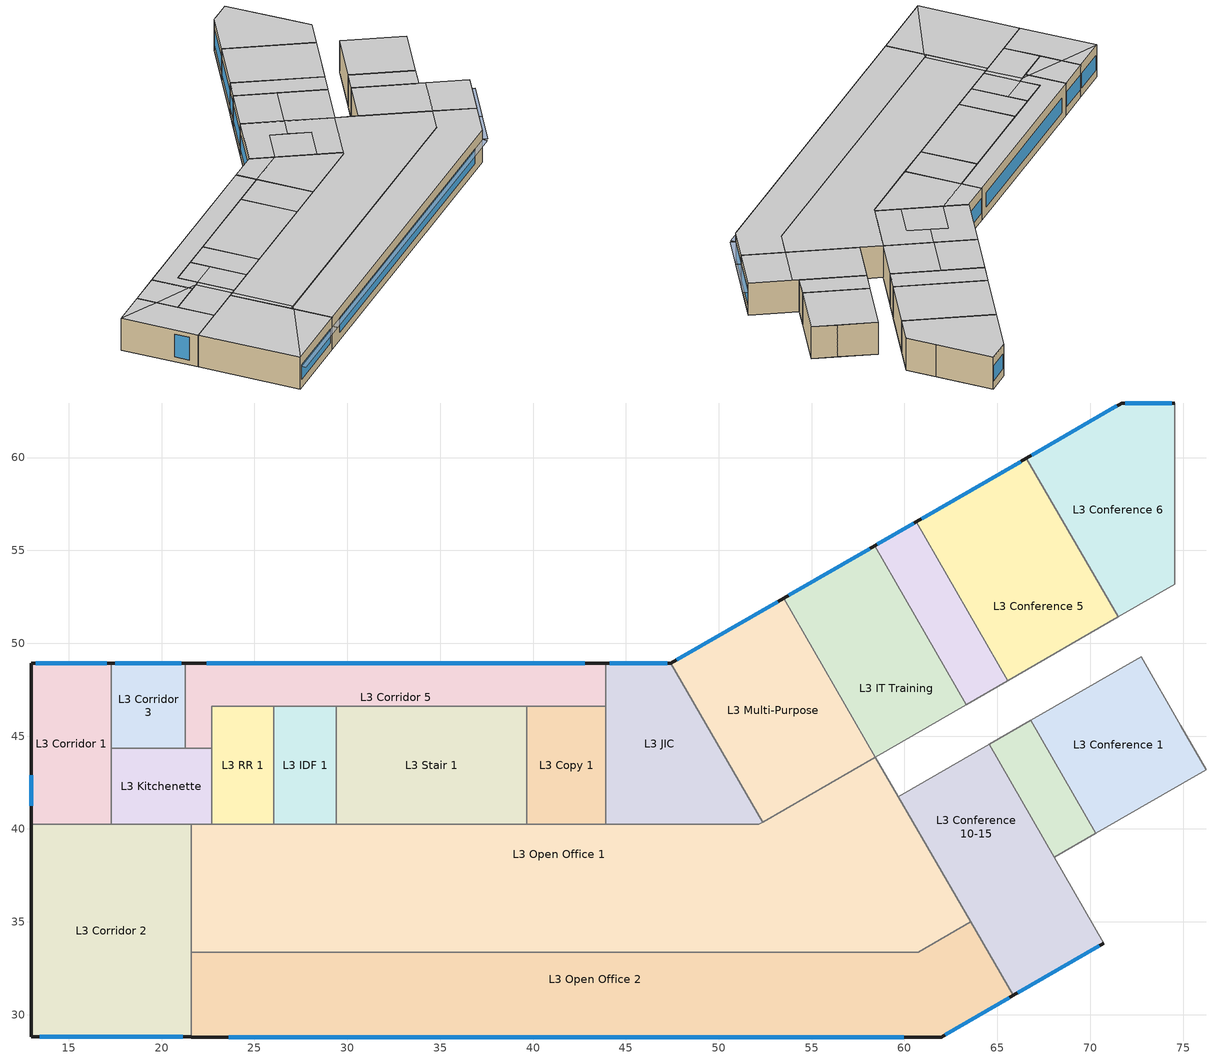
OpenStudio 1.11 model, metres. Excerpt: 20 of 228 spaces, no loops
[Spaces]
L3 Corridor 2
 floor outside (Construction Internal Source 124): 21.6,40.26 21.6,28.8 12.99,28.8 12.99,40.26 z8.33
 wall outside (Typical Insulated Steel Framed Exterior Wall R-18.18): 12.99,40.26 12.99,28.8 21.6,28.8 z8.33:12.19
 wall to L3 Kitchenette: 21.6,40.26 17.29,40.26 z8.33:12.19
 wall to L3 Open Office 1: 21.6,33.37 21.6,40.26 z8.33:12.19
 wall to L3 Open Office 2: 21.6,28.8 21.6,33.37 z8.33:12.19
 wall to L3 Corridor 1: 17.29,40.26 12.99,40.26 z8.33:12.19
 window (U 0.42 SHGC 0.40 Dbl LoE (e2-.1) Tint 6mm/6mm Air): 13.44,28.8 21.15,28.8 z9.27:11.02
 ceiling to L4 Open Office 1: 12.99,28.8 21.6,33.11 21.6,40.26 12.99,40.26 z12.19
 ceiling to L4 Open Office 2: 21.6,28.8 21.6,33.11 12.99,28.8 z12.19
L3 Open Office 2
 floor outside (Construction Internal Source 28): 63.56,34.99 65.85,31.04 61.98,28.8 21.6,28.8 21.6,33.37 60.75,33.37 z8.33
 wall outside (Typical Insulated Steel Framed Exterior Wall R-18.18): 21.6,28.8 61.98,28.8 65.85,31.04 z8.33:12.19
 wall to L3 Open Office 1: 63.56,34.99 60.75,33.37 21.6,33.37 z8.33:12.19
 wall to L3 Conference 10-15: 65.85,31.04 63.56,34.99 z8.33:12.19
 window (U 0.42 SHGC 0.40 Dbl LoE (e2-.1) Tint 6mm/6mm Air): 62.19,28.92 65.64,30.91 z9.27:11.03; 23.62,28.8 59.95,28.8 z9.27:11.01
 ceiling to L4 Open Office 2: 61.98,28.8 65.85,31.04 63.56,34.99 60.75,33.37 22.13,33.37 21.6,33.11 21.6,28.8 z12.19
 ceiling to L4 Open Office 1: 21.6,33.11 22.13,33.37 21.6,33.37 z12.19
L3 Conference 10-15
 floor to L1 Lobby 3 (Construction Internal Source 6): 64.57,44.55 68.07,38.48 63.18,35.65 59.67,41.73 z8.33
 floor to L1 Lobby 7 (Construction Internal Source 6): 68.07,38.48 70.74,33.86 65.85,31.04 63.18,35.65 z8.33
 wall outside (Typical Insulated Steel Framed Exterior Wall R-18.18): 65.85,31.04 70.74,33.86 z8.33:12.19
 wall to L3 Conference 3: 68.07,38.48 64.57,44.55 z8.33:12.19
 wall to L3 Stair 2: 70.74,33.86 68.07,38.48 z8.33:12.19
 wall to L3 Open Office 1: 59.67,41.73 63.56,34.99 z8.33:12.19
 wall to L3 Corridor 4: 64.57,44.55 59.67,41.73 z8.33:12.19
 window (U 0.42 SHGC 0.40 Dbl LoE (e2-.1) Tint 6mm/6mm Air): 66.11,31.19 70.48,33.71 z9.27:11.02
 ceiling to L4 Open Office 2: 65.85,31.04 70.74,33.86 68.45,37.82 63.56,34.99 z12.19
 ceiling to L4 Open Office 3: 63.56,34.99 68.45,37.82 64.57,44.55 59.67,41.73 z12.19
L3 Open Office 1
 floor outside (Construction Internal Source 61): 58.43,43.87 63.56,34.99 60.75,33.37 21.6,33.37 21.6,40.26 52.17,40.26 z8.33
 wall to L3 Kitchenette: 22.69,40.26 21.6,40.26 z8.33:12.19
 wall to L3 RR 1: 26.05,40.26 22.69,40.26 z8.33:12.19
 wall to L3 IDF 1: 29.4,40.26 26.05,40.26 z8.33:12.19
 wall to L3 Stair 1: 39.66,40.26 29.4,40.26 z8.33:12.19
 wall to L3 Copy 1: 43.93,40.26 39.66,40.26 z8.33:12.19
 wall to L3 JIC: 52.36,40.37 52.17,40.26 43.93,40.26 z8.33:12.19
 wall to L3 Multi-Purpose: 58.43,43.87 52.36,40.37 z8.33:12.19
 wall to L3 Corridor 4: 59.67,41.73 58.43,43.87 z8.33:12.19
 ceiling to L4 Open Office 1: 22.13,33.37 22.13,40.26 21.6,40.26 21.6,33.37 z12.19
 ceiling to L4 Open Office 3: 60.75,33.37 63.56,34.99 58.43,43.87 52.17,40.26 22.13,40.26 22.13,33.37 z12.19
L3 Conference 3
 floor to L1 Lobby 3 (Construction Internal Source 8): 66.8,45.84 70.31,39.77 68.07,38.48 64.57,44.55 z8.33
 wall to L3 Corridor 4: 66.8,45.84 64.57,44.55 z8.33:12.19
 wall to L3 Conference 1: 70.31,39.77 66.8,45.84 z8.33:12.19
 wall to L3 Stair 2: 68.07,38.48 70.31,39.77 z8.33:12.19
 ceiling to L4 Conference 2: 68.07,38.48 70.31,39.77 66.8,45.84 64.57,44.55 z12.19
L3 Conference 1
 floor to L1 Lobby 3 (Construction Internal Source 172): 72.74,49.27 76.25,43.2 70.31,39.77 66.8,45.84 z8.33
 wall to L3 Break Room Coffee: 74.88,45.56 72.74,49.27 z8.33:12.19
 wall to L3 Conference 2: 76.25,43.2 74.88,45.56 z8.33:12.19
 wall to L3 Stair 2: 70.31,39.77 76.25,43.2 z8.33:12.19
 wall to L3 Corridor 4: 72.74,49.27 66.8,45.84 z8.33:12.19
 ceiling to L4 Lobby 2: 70.31,39.77 76.25,43.2 72.74,49.27 66.8,45.84 z12.19
L3 Corridor 1
 floor outside (Construction Internal Source 156): 17.29,48.92 17.29,40.26 12.99,40.26 12.99,48.92 z8.33
 wall outside (Typical Insulated Steel Framed Exterior Wall R-18.18): 17.29,48.92 12.99,48.92 12.99,40.26 z8.33:12.19
 wall to L3 Corridor 3: 17.29,44.34 17.29,48.92 z8.33:12.19
 wall to L3 Kitchenette: 17.29,40.26 17.29,44.34 z8.33:12.19
 window (U 0.42 SHGC 0.40 Dbl LoE (e2-.1) Tint 6mm/6mm Air): 17.05,48.92 13.22,48.92 z9.27:11.03; 12.99,42.89 12.99,41.25 z8.92:11.67
 ceiling to L4 Open Office 1: 17.29,40.26 17.29,46.76 12.99,48.92 12.99,40.26 z12.19
 ceiling to L4 Corridor 1: 17.29,46.76 17.29,48.92 12.99,48.92 z12.19
L3 Kitchenette
 floor outside (Construction Internal Source 138): 22.69,44.34 22.69,40.26 17.29,40.26 17.29,44.34 z8.33
 wall to L3 Corridor 3: 21.27,44.34 17.29,44.34 z8.33:12.19
 wall to L3 Corridor 5: 22.69,44.34 21.27,44.34 z8.33:12.19
 wall to L3 RR 1: 22.69,40.26 22.69,44.34 z8.33:12.19
 ceiling to L4 Open Office 3: 22.69,40.26 22.69,44.34 22.13,44.34 22.13,40.26 z12.19
 ceiling to L4 Open Office 1: 22.13,40.26 22.13,44.34 17.29,44.34 17.29,40.26 z12.19
L3 RR 1
 floor outside (Construction Internal Source 15): 26.05,46.61 26.05,40.26 22.69,40.26 22.69,46.61 z8.33
 wall to L3 Corridor 5: 26.05,46.61 22.69,46.61 22.69,44.34 z8.33:12.19
 wall to L3 IDF 1: 26.05,40.26 26.05,46.61 z8.33:12.19
 ceiling to L4 Open Office 3: 26.05,40.26 26.05,44.34 22.69,44.34 22.69,40.26 z12.19
 ceiling to L4 Corridor 1: 22.69,44.34 26.05,44.34 26.05,46.61 22.69,46.61 z12.19
L3 IDF 1
 floor outside (Construction Internal Source 220): 29.4,46.61 29.4,40.26 26.05,40.26 26.05,46.61 z8.33
 wall to L3 Corridor 5: 29.4,46.61 26.05,46.61 z8.33:12.19
 wall to L3 Stair 1: 29.4,40.26 29.4,46.61 z8.33:12.19
 ceiling to L4 IDF 1: 29.4,40.26 29.4,46.61 26.05,46.61 26.05,40.26 z12.19
L3 Stair 1
 floor to L2 Stair 1 (Construction Internal Source 64): 39.66,46.61 39.66,40.26 29.4,40.26 29.4,46.61 z8.33
 wall to L3 Corridor 5: 39.66,46.61 29.4,46.61 z8.33:12.19
 wall to L3 Copy 1: 39.66,40.26 39.66,46.61 z8.33:12.19
 ceiling to L4 Stair 1: 39.66,40.26 39.66,46.61 29.4,46.61 29.4,40.26 z12.19
L3 Copy 1
 floor outside (Construction Internal Source 58): 43.93,46.61 43.93,40.26 39.66,40.26 39.66,46.61 z8.33
 wall to L3 Corridor 5: 43.93,46.61 39.66,46.61 z8.33:12.19
 wall to L3 JIC: 43.93,40.26 43.93,46.61 z8.33:12.19
 ceiling to L4 Copy Coffee 1: 43.93,40.26 43.93,46.61 39.66,46.61 39.66,40.26 z12.19
L3 JIC
 floor outside (Construction Internal Source 140): 47.43,48.92 52.36,40.37 52.17,40.26 43.93,40.26 43.93,48.92 z8.33
 wall outside (Typical Insulated Steel Framed Exterior Wall R-18.18): 47.43,48.92 43.93,48.92 z8.33:12.19
 wall to L3 Multi-Purpose: 52.36,40.37 47.43,48.92 z8.33:12.19
 wall to L3 Corridor 5: 43.93,48.92 43.93,46.61 z8.33:12.19
 window (U 0.42 SHGC 0.40 Dbl LoE (e2-.1) Tint 6mm/6mm Air): 47.23,48.92 44.12,48.92 z9.27:11.03
 ceiling to L4 Planning Work Room: 52.17,40.26 52.36,40.37 48.76,46.61 43.93,46.61 43.93,40.26 z12.19
 ceiling to L4 Corridor 1: 48.76,46.61 47.43,48.92 43.93,48.92 43.93,46.61 z12.19
L3 Multi-Purpose
 floor outside (Construction Internal Source 84): 53.5,52.42 58.43,43.87 52.36,40.37 47.43,48.92 z8.33
 wall outside (Typical Insulated Steel Framed Exterior Wall R-18.18): 53.5,52.42 47.43,48.92 z8.33:12.19
 wall to L3 IT Training: 58.43,43.87 53.5,52.42 z8.33:12.19
 window (U 0.42 SHGC 0.40 Dbl LoE (e2-.1) Tint 6mm/6mm Air): 53.18,52.24 47.75,49.1 z9.27:11.02
 ceiling to L4 Corridor 1: 48.76,46.61 52.58,48.81 53.54,47.16 55.79,48.46 53.5,52.42 47.43,48.92 z12.19
 ceiling to L4 Open Office 3: 52.36,40.37 58.43,43.87 55.79,48.46 53.54,47.16 54.81,44.96 50.99,42.75 z12.19
 ceiling to L4 Planning Director Office: 50.99,42.75 54.81,44.96 52.58,48.81 48.76,46.61 z12.19
L3 IT Training
 floor to L1 Lobby 6 (Construction Internal Source 146): 58.39,55.25 60.68,51.29 55.79,48.46 53.5,52.42 z8.33
 floor to L1 Lobby 3 (Construction Internal Source 146): 60.68,51.29 63.33,46.7 58.43,43.87 55.79,48.46 z8.33
 wall outside (Typical Insulated Steel Framed Exterior Wall R-18.18): 58.39,55.25 53.5,52.42 z8.33:12.19
 wall to L3 Conference 4: 63.33,46.7 58.39,55.25 z8.33:12.19
 wall to L3 Corridor 4: 58.43,43.87 63.33,46.7 z8.33:12.19
 window (U 0.42 SHGC 0.40 Dbl LoE (e2-.1) Tint 6mm/6mm Air): 58.13,55.09 53.76,52.57 z9.27:11.02
 ceiling to L4 Open Office 3: 58.43,43.87 63.33,46.7 60.68,51.29 55.79,48.46 z12.19
 ceiling to L4 Corridor 1: 55.79,48.46 60.68,51.29 58.39,55.25 53.5,52.42 z12.19
L3 Corridor 3
 floor outside (Construction Internal Source 105): 21.27,48.92 21.27,44.34 17.29,44.34 17.29,48.92 z8.33
 wall outside (Typical Insulated Steel Framed Exterior Wall R-18.18): 21.27,48.92 17.29,48.92 z8.33:12.19
 wall to L3 Corridor 5: 21.27,44.34 21.27,48.92 z8.33:12.19
 window (U 0.42 SHGC 0.40 Dbl LoE (e2-.1) Tint 6mm/6mm Air): 21.05,48.92 17.51,48.92 z9.27:11.03
 ceiling to L4 Corridor 1: 21.27,44.77 21.27,48.92 17.29,48.92 17.29,46.76 z12.19
 ceiling to L4 Open Office 1: 21.27,44.34 21.27,44.77 17.29,46.76 17.29,44.34 z12.19
L3 Corridor 5
 floor outside (Construction Internal Source 193): 43.93,48.92 43.93,46.61 22.69,46.61 22.69,44.34 21.27,44.34 21.27,48.92 z8.33
 wall outside (Typical Insulated Steel Framed Exterior Wall R-18.18): 43.93,48.92 21.27,48.92 z8.33:12.19
 window (U 0.42 SHGC 0.40 Dbl LoE (e2-.1) Tint 6mm/6mm Air): 42.78,48.92 22.42,48.92 z9.27:11.01
 ceiling to L4 Corridor 1: 22.69,44.34 22.69,46.61 43.93,46.61 43.93,48.92 21.27,48.92 21.27,44.77 22.13,44.34 z12.19
 ceiling to L4 Open Office 1: 22.13,44.34 21.27,44.77 21.27,44.34 z12.19
L3 Conference 4
 floor to L1 Lobby 3 (Construction Internal Source 110): 62.91,52.58 65.56,47.99 63.33,46.7 60.68,51.29 z8.33
 floor to L1 Lobby 6 (Construction Internal Source 110): 60.63,56.54 62.91,52.58 60.68,51.29 58.39,55.25 z8.33
 wall outside (Typical Insulated Steel Framed Exterior Wall R-18.18): 60.63,56.54 58.39,55.25 z8.33:12.19
 wall to L3 Conference 5: 65.56,47.99 60.63,56.54 z8.33:12.19
 wall to L3 Corridor 4: 63.33,46.7 65.56,47.99 z8.33:12.19
 window (U 0.42 SHGC 0.40 Dbl LoE (e2-.1) Tint 6mm/6mm Air): 60.5,56.46 58.52,55.32 z9.27:11.04
 ceiling to L4 Conference 4-6: 63.33,46.7 65.56,47.99 60.63,56.54 58.39,55.25 z12.19
L3 Conference 5
 floor to L1 Lobby 3 (Construction Internal Source 117): 68.85,56.01 71.5,51.42 65.56,47.99 62.91,52.58 z8.33
 floor to L1 Lobby 6 (Construction Internal Source 117): 66.57,59.97 68.85,56.01 62.91,52.58 60.63,56.54 z8.33
 wall outside (Typical Insulated Steel Framed Exterior Wall R-18.18): 66.57,59.97 60.63,56.54 z8.33:12.19
 wall to L3 Corridor 4: 65.56,47.99 71.5,51.42 z8.33:12.19
 wall to L3 Conference 6: 71.5,51.42 66.57,59.97 z8.33:12.19
 window (U 0.42 SHGC 0.40 Dbl LoE (e2-.1) Tint 6mm/6mm Air): 66.25,59.78 60.94,56.72 z9.27:11.02
 ceiling to L4 Lobby 1: 65.56,47.99 71.5,51.42 66.57,59.97 60.63,56.54 z12.19
L3 Conference 6
 floor to L2 Conference (Construction Internal Source 133): 74.56,62.94 74.56,53.18 71.5,51.42 66.57,59.97 71.71,62.94 z8.33
 wall outside (Typical Insulated Steel Framed Exterior Wall R-18.18): 74.56,62.94 71.71,62.94 66.57,59.97 z8.33:12.19
 wall to L3 Corridor 4: 71.5,51.42 74.56,53.18 z8.33:12.19
 wall to L3 RR 2: 74.56,53.18 74.56,56.54 74.56,62.94 z8.33:12.19
 window (U 0.42 SHGC 0.40 Dbl LoE (e2-.1) Tint 6mm/6mm Air): 71.44,62.78 66.84,60.12 z9.27:11.02; 74.39,62.94 71.88,62.94 z9.27:11.04
 ceiling to L4 Conference 10-15: 71.5,51.42 74.56,53.18 74.56,62.94 71.71,62.94 66.57,59.97 z12.19
shading: 65.83,31.02 62,28.81 62.3,28.28 66.13,30.49 z11.12; 70.72,33.85 65.87,31.05 66.17,30.52 71.02,33.32 z11.12; 61.95,28.8 21.62,28.8 21.62,28.19 61.95,28.19 z11.1; 21.57,28.8 13.01,28.8 13.01,28.19 21.57,28.19 z11.11
[Building]
90.1-2013-MediumOffice-ASHRAE 169-2006-5B PRM baseline created: 2016-05-18 14:10:54 -0600: Space Type=Denver Admin - OpenOffice; Default Construction Set=90.1-2013 - CZ5
[ClimateZones]
Climate Zone Institution Name 1=ASHRAE; Climate Zone Document Name 1=ANSI/ASHRAE Standard 169; Climate Zone Document Year 1=2006; Climate Zone Institution Name 2=CEC; Climate Zone Document Name 2=California Climate Zone Descriptions; Climate Zone Document Year 2=1995
[Site]
Denver Intl Ap: Latitude {deg}=39.83; Longitude {deg}=-104.65; Time Zone {hr}=-7; Elevation {m}=1650
[SizingPeriod:DesignDay] Barometric Pressure {Pa}=83011; Sky Clearness=0; Rain Indicator=0; Snow Indicator=0; Day of Month=21; Daylight Saving Time Indicator=0; Dry-Bulb Temperature Range Modifier Type=DefaultMultipliers
Name | Maximum Dry-Bulb Temperature {C} | Daily Dry-Bulb Temperature Range {deltaC} | Humidity Indicating Conditions at Maximum Dry-Bulb | Wind Speed {m/s} | Wind Direction {deg} | Month | Day Type | Humidity Indicating Type | Solar Model Indicator | ASHRAE Taub | ASHRAE Taud
Denver Intl Ap Ann Htg 99.6% Condns DB | -17.4 | 0 | -17.4 | 3.3 | 160 | 12 | WinterDesignDay | Wetbulb | ASHRAEClearSky
Denver Intl Ap Ann Clg .4% Condns DP=>MDB | 19.9 | 15.2 | 16 | 4.2 | 80 | 7 | SummerDesignDay | Dewpoint | ASHRAETau | 0.424 | 2.012
Denver Intl Ap Ann Hum_n 99.6% Condns DP=>MCDB | -11.7 | 0 | -21.5 | 3.3 | 160 | 12 | WinterDesignDay | Dewpoint | ASHRAEClearSky
Denver Intl Ap Ann Clg .4% Condns WB=>MDB | 27.3 | 15.2 | 18.3 | 4.2 | 80 | 7 | SummerDesignDay | Wetbulb | ASHRAETau | 0.424 | 2.012
[Construction]
Denver Admin ExtWall Steel Framed R25: 1IN Stucco, Insulation R-25, 1/2IN Gypsum
Denver Admin R-40 Roof: Roof Membrane, Denver Admin Roof Insulation R-40, Metal Decking
Interior Partition 1; Interior Door 1: G05 25mm wood
ExtSlabCarpet 4in ClimateZone 1-8: MAT-CC05 4 HW CONCRETE, CP02 CARPET PAD
Interior Floor 1: F16 Acoustic tile, F05 Ceiling air space resistance 1, M11 100mm lightweight concrete
Interior Wall 1: G01a 19mm gypsum board, F04 Wall air space resistance, G01a 19mm gypsum board
Interior Ceiling 1: M11 100mm lightweight concrete, F05 Ceiling air space resistance 1, F16 Acoustic tile
Exterior Door 2013: F08 Metal surface, I01 25mm insulation board 2013
ASHRAE 90.1-2013 Skylight CZ 5: Skylight U-0.50/SHGC-0.40
Interior Window 1: Clear 3mm
Denver Admin Glazing 0.38/0.25/0.49: Denver Glazing 0.38/0.25/0.49
Typical Insulated Steel Framed Exterior Wall R-18.18: 25mm Stucco, 5/8 in. Gypsum Board, Typical Insulation R-16.0, 5/8 in. Gypsum Board
U 0.42 SHGC 0.40 Dbl LoE (e2-.1) Tint 6mm/6mm Air: LoE TINT 6MM, AIR 6MM, CLEAR 6MM
[Material]
Name | Roughness | Thickness {m} | Conductivity {W/m-K} | Density {kg/m3} | Specific Heat {J/kg-K} | Thermal Absorptance | Solar Absorptance | Visible Absorptance
G05 25mm wood | MediumSmooth | 0.0254 | 0.15 | 608 | 1630 | 0.9 | 0.5 | 0.5
1IN Stucco | Smooth | 0.0253 | 0.6918 | 1858 | 837 | 0.9 | 0.92 | 0.92
1/2IN Gypsum | Smooth | 0.0127 | 0.16 | 784.9 | 830 | 0.9 | 0.4 | 0.4
Roof Membrane | VeryRough | 0.0095 | 0.16 | 1121.29 | 1460 | 0.9 | 0.7 | 0.7
Denver Admin Roof Insulation R-40 | MediumRough | 0.34036 | 0.049 | 265 | 836.8 | 0.9 | 0.7 | 0.7
Metal Decking | MediumSmooth | 0.0015 | 45.006 | 7680 | 418.4 | 0.9 | 0.6 | 0.6
F16 Acoustic tile | MediumSmooth | 0.0191 | 0.06 | 368 | 590 | 0.9 | 0.3 | 0.3
F08 Metal surface | Smooth | 0.0008 | 45.28 | 7824 | 500 | 0.9 | 0.7 | 0.7
Insulation R-25 | MediumRough | 0.2159 | 0.049 | 265 | 836.8 | 0.9 | 0.7 | 0.7
Material 11; Material 15; Material 29; Material 55; Material 115; Material 121; Material 127; Material 167; Material 209; Material 219; Material 233; Material 247; Material 265; Material 275; Material 279; Material 291; Material 311; Material 343; Material 385; Material 439 | Rough | 0.0254 | 0.02 | 56.06 | 1210
Material 12; Material 16; Material 30; Material 56; Material 116; Material 122; Material 128; Material 168; Material 210; Material 220; Material 234; Material 248; Material 266; Material 276; Material 280; Material 292; Material 312; Material 344; Material 386; Material 440 | MediumRough | 0.0508 | 2.31 | 2322 | 832
MAT-CC05 4 HW CONCRETE | Rough | 0.1016 | 1.311 | 2240 | 836.8 | 0.9 | 0.85 | 0.85
M11 100mm lightweight concrete | MediumRough | 0.1016 | 0.53 | 1280 | 840 | 0.9 | 0.5 | 0.5
G01a 19mm gypsum board | MediumSmooth | 0.019 | 0.16 | 800 | 1090 | 0.9 | 0.4 | 0.4
I01 25mm insulation board 2013 | MediumRough | 0.0105664 | 0.03 | 43 | 1210 | 0.9 | 0.6 | 0.6
25mm Stucco | Smooth | 0.0254 | 0.72 | 1856 | 840 | 0.9 | 0.7 | 0.7
5/8 in. Gypsum Board | MediumSmooth | 0.0159 | 0.16 | 800 | 1090 | 0.9 | 0.7 | 0.7
[Material:AirGap]
Name | Thermal Resistance {m2-K/W}
F05 Ceiling air space resistance 1 | 0.18
F04 Wall air space resistance | 0.15
[Construction:InternalSource]
Construction Internal Source 6: 2, Material 11, Material 12, Material 12
Construction Internal Source 8: 2, Material 15, Material 16, Material 16
Construction Internal Source 15: 2, Material 29, Material 30, Material 30
Construction Internal Source 28: 2, Material 55, Material 56, Material 56
Construction Internal Source 58: 2, Material 115, Material 116, Material 116
Construction Internal Source 61: 2, Material 121, Material 122, Material 122
Construction Internal Source 64: 2, Material 127, Material 128, Material 128
Construction Internal Source 84: 2, Material 167, Material 168, Material 168
Construction Internal Source 105: 2, Material 209, Material 210, Material 210
Construction Internal Source 110: 2, Material 219, Material 220, Material 220
Construction Internal Source 117: 2, Material 233, Material 234, Material 234
Construction Internal Source 124: 2, Material 247, Material 248, Material 248
Construction Internal Source 133: 2, Material 265, Material 266, Material 266
Construction Internal Source 138: 2, Material 275, Material 276, Material 276
Construction Internal Source 140: 2, Material 279, Material 280, Material 280
Construction Internal Source 146: 2, Material 291, Material 292, Material 292
Construction Internal Source 156: 2, Material 311, Material 312, Material 312
Construction Internal Source 172: 2, Material 343, Material 344, Material 344
Construction Internal Source 193: 2, Material 385, Material 386, Material 386
Construction Internal Source 220: 2, Material 439, Material 440, Material 440
[DefaultConstructionSet]
90.1-2013 - CZ5: Default Exterior Surface Constructions=Default Surface Constructions 79; Default Interior Surface Constructions=Default Surface Constructions 80; Default Ground Contact Surface Constructions=Default Surface Constructions 81; Default Exterior SubSurface Constructions=Default Sub Surface Constructions 53; Default Interior SubSurface Constructions=Default Sub Surface Constructions 54; Interior Partition Construction=Interior Partition 1
[DefaultSurfaceConstructions]
Name | Floor Construction | Wall Construction | Roof Ceiling Construction
Default Surface Constructions 79 | ExtSlabCarpet 4in ClimateZone 1-8 | Denver Admin ExtWall Steel Framed R25 | Denver Admin R-40 Roof
Default Surface Constructions 80 | Interior Floor 1 | Interior Wall 1 | Interior Ceiling 1
Default Surface Constructions 81 | ExtSlabCarpet 4in ClimateZone 1-8 | ExtSlabCarpet 4in ClimateZone 1-8 | ExtSlabCarpet 4in ClimateZone 1-8
[DefaultSubSurfaceConstructions]
Name | Fixed Window Construction | Operable Window Construction | Door Construction | Overhead Door Construction | Skylight Construction | Tubular Daylight Dome Construction | Tubular Daylight Diffuser Construction
Default Sub Surface Constructions 53 | Denver Admin Glazing 0.38/0.25/0.49 | Denver Admin Glazing 0.38/0.25/0.49 | Exterior Door 2013 | Exterior Door 2013 | ASHRAE 90.1-2013 Skylight CZ 5 | Interior Window 1 | Interior Window 1
Default Sub Surface Constructions 54 | Interior Window 1 | Interior Window 1 | Interior Door 1
[Material:NoMass] Roughness=Smooth; Thermal Absorptance=0.9
Name | Thermal Resistance {m2-K/W} | Solar Absorptance | Visible Absorptance
CP02 CARPET PAD | 0.1 | 0.8 | 0.8
Typical Insulation R-16.0 | 2.81828 | 0.7 | 0.7
[WindowMaterial:SimpleGlazingSystem]
Name | U-Factor {W/m2-K} | Solar Heat Gain Coefficient | Visible Transmittance
Skylight U-0.50/SHGC-0.40 | 2.83913 | 0.4 | 0.44
Denver Glazing 0.38/0.25/0.49 | 2.15774 | 0.25 | 0.49
[WindowMaterial:Glazing] Optical Data Type=SpectralAverage; Infrared Transmittance at Normal Incidence=0; Front Side Infrared Hemispherical Emissivity=0.84; Conductivity {W/m-K}=0.9; Dirt Correction Factor for Solar and Visible Transmittance=1; Solar Diffusing=No
Name | Thickness {m} | Solar Transmittance at Normal Incidence | Front Side Solar Reflectance at Normal Incidence | Back Side Solar Reflectance at Normal Incidence | Visible Transmittance at Normal Incidence | Front Side Visible Reflectance at Normal Incidence | Back Side Visible Reflectance at Normal Incidence | Back Side Infrared Hemispherical Emissivity
Clear 3mm | 0.003 | 0.837 | 0.075 | 0 | 0.898 | 0.081 | 0 | 0.84
LoE TINT 6MM | 0.006 | 0.36 | 0.093 | 0.2 | 0.5 | 0.035 | 0.054 | 0.1
CLEAR 6MM | 0.006 | 0.775 | 0.071 | 0.071 | 0.881 | 0.08 | 0.08 | 0.84
[WindowMaterial:Gas]
AIR 6MM: Gas Type=Air; Thickness {m}=0.0063
[DesignSpecification:OutdoorAir] Outdoor Air Method=Sum; Outdoor Air Flow per Floor Area {m3/s-m2}=0.0003048
Name | Outdoor Air Flow per Person {m3/s-person} | Outdoor Air Flow Rate Fraction Schedule | Outdoor Air Flow Rate {m3/s}
Denver Admin - OpenOffice Ventilation; Denver Admin - BreakRoom Ventilation | 0.00235974 | Ventilation Availability
Denver Admin - Conference Ventilation; Denver Admin - IT_Room Ventilation | 0.00235974
Denver Admin - Corridor Ventilation; Denver Admin - PrintRoom Ventilation; Denver Admin - Stair Ventilation |  | Ventilation Availability
Denver Admin - Restroom Ventilation | 0 | Ventilation Availability | 0.117987
[ThermostatSetpoint:DualSetpoint] Heating Setpoint Temperature Schedule=Setpoint Htg - Admin; Cooling Setpoint Temperature Schedule=Setpoint Clg - Admin
Thermostat Setpoint Dual Setpoint 2; Thermostat Setpoint Dual Setpoint 43; Thermostat Setpoint Dual Setpoint 48; Thermostat Setpoint Dual Setpoint 49; Thermostat Setpoint Dual Setpoint 50; Thermostat Setpoint Dual Setpoint 68; Thermostat Setpoint Dual Setpoint 79; Thermostat Setpoint Dual Setpoint 81; Thermostat Setpoint Dual Setpoint 90; Thermostat Setpoint Dual Setpoint 96; Thermostat Setpoint Dual Setpoint 111; Thermostat Setpoint Dual Setpoint 113; Thermostat Setpoint Dual Setpoint 148; Thermostat Setpoint Dual Setpoint 170; Thermostat Setpoint Dual Setpoint 176; Thermostat Setpoint Dual Setpoint 177; Thermostat Setpoint Dual Setpoint 190; Thermostat Setpoint Dual Setpoint 210; Thermostat Setpoint Dual Setpoint 213; Thermostat Setpoint Dual Setpoint 218
[BuildingStory]
Building Story 3: Nominal Z Coordinate {m}=0; Nominal Floor to Floor Height {m}=4.4704
[Space] Building Story=Building Story 3
Name | Space Type | Thermal Zone
L3 Corridor 2 | Denver Admin - Corridor | L3 Corridor 2
L3 Open Office 2 |  | L3 Open Office 2
L3 Conference 10-15 | Denver Admin - Conference | L3 Conference 10-15
L3 Open Office 1 |  | L3 Open Office 1
L3 Conference 3 | Denver Admin - Conference | L3 Conference 3
L3 Conference 1 | Denver Admin - Conference | L3 Conference 1
L3 Corridor 1 | Denver Admin - Corridor | L3 Corridor 1
L3 Kitchenette | Denver Admin - BreakRoom | L3 Kitchenette
L3 RR 1 | Denver Admin - Restroom | L3 RR 1
L3 IDF 1 | Denver Admin - IT_Room | L3 IDF 1
L3 Stair 1 | Denver Admin - Stair | L3 Stair 1
L3 Copy 1 | Denver Admin - PrintRoom | L3 Copy 1
L3 JIC | Denver Admin - Conference | L3 JIC
L3 Multi-Purpose | Denver Admin - Conference | L3 Multi-Purpose
L3 IT Training | Denver Admin - Conference | L3 IT Training
L3 Corridor 3 | Denver Admin - Corridor | L3 Corridor 3
L3 Corridor 5 | Denver Admin - Corridor | L3 Corridor 5
L3 Conference 4 | Denver Admin - Conference | L3 Conference 4
L3 Conference 5 | Denver Admin - Conference | L3 Conference 5
L3 Conference 6 | Denver Admin - Conference | L3 Conference 6
[SpaceType] Standards Building Type=Office
Name | Default Schedule Set | Design Specification Outdoor Air Object | Standards Space Type
Denver Admin - OpenOffice | Denver Admin - OpenOffice Schedule Set | Denver Admin - OpenOffice Ventilation | OpenOffice
Denver Admin - BreakRoom | Denver Admin - BreakRoom Schedule Set | Denver Admin - BreakRoom Ventilation | BreakRoom
Denver Admin - Conference | Denver Admin - Conference Schedule Set | Denver Admin - Conference Ventilation | Conference
Denver Admin - Corridor | Denver Admin - Corridor Schedule Set | Denver Admin - Corridor Ventilation | Corridor
Denver Admin - IT_Room | Denver Admin - IT_Room Schedule Set | Denver Admin - IT_Room Ventilation | IT_Room
Denver Admin - PrintRoom | Denver Admin - PrintRoom Schedule Set | Denver Admin - PrintRoom Ventilation | PrintRoom
Denver Admin - Restroom | Denver Admin - Restroom Schedule Set | Denver Admin - Restroom Ventilation | Restroom
Denver Admin - Stair | Denver Admin - Stair Schedule Set | Denver Admin - Stair Ventilation | Stair
[DefaultScheduleSet] Lighting Schedule=Office Bldg Light; Infiltration Schedule=Medium Office Infil Quarter On
Name | Number of People Schedule | People Activity Level Schedule | Electric Equipment Schedule
Denver Admin - OpenOffice Schedule Set; Denver Admin - BreakRoom Schedule Set; Denver Admin - Conference Schedule Set; Denver Admin - Corridor Schedule Set; Denver Admin - IT_Room Schedule Set; Denver Admin - PrintRoom Schedule Set; Denver Admin - Restroom Schedule Set | People - Admin | Medium Office Activity | Medium Office Bldg Equip
Denver Admin - Stair Schedule Set
[People:Definition]
15026 People: Number of People Calculation Method=Area/Person; Space Floor Area per Person {m2/person}=20.6431; Fraction Radiant=0.3
[Lights]
Name | Lights Definition | Space or SpaceType
Denver Admin - OpenOffice Lights 30.0 percent reduction | Denver Water Admin - OpenOffice Lights Definition - 30.0 percent reduction | Denver Admin - OpenOffice
Denver Admin - BreakRoom Lights 30.0 percent reduction | Denver Water Admin - BreakRoom Lights Definition - 30.0 percent reduction | Denver Admin - BreakRoom
Denver Admin - Conference Lights 30.0 percent reduction | Denver Water Admin - Conference Lights Definition - 30.0 percent reduction | Denver Admin - Conference
Denver Admin - Corridor Lights 30.0 percent reduction | Denver Water Admin - Corridor Lights Definition - 30.0 percent reduction | Denver Admin - Corridor
Denver Admin - IT_Room Lights 30.0 percent reduction | Denver Water Admin - IT_Room Lights Definition - 30.0 percent reduction | Denver Admin - IT_Room
Denver Admin - PrintRoom Lights 30.0 percent reduction | Denver Water Admin - PrintRoom Lights Definition - 30.0 percent reduction | Denver Admin - PrintRoom
Denver Admin - Restroom Lights 30.0 percent reduction | Denver Water Admin - Restroom Lights Definition - 30.0 percent reduction | Denver Admin - Restroom
Denver Admin - Stair Lights 30.0 percent reduction | Denver Water Admin - Stair Lights Definition - 30.0 percent reduction | Denver Admin - Stair
[Lights:Definition] Design Level Calculation Method=Watts/Area; Fraction Radiant=0.4; Fraction Visible=0.2; Return Air Fraction=0.4
Name | Watts per Space Floor Area {W/m2}
Denver Water Admin - PrintRoom Lights Definition - 30.0 percent reduction; Denver Water Admin - IT_Room Lights Definition - 30.0 percent reduction | 11.9479
Denver Water Admin - Restroom Lights Definition - 30.0 percent reduction; Denver Water Admin - OpenOffice Lights Definition - 30.0 percent reduction | 10.5486
Denver Water Admin - Conference Lights Definition - 30.0 percent reduction | 13.2396
Denver Water Admin - Stair Lights Definition - 30.0 percent reduction | 7.4271
Denver Water Admin - BreakRoom Lights Definition - 30.0 percent reduction | 7.85765
Denver Water Admin - Corridor Lights Definition - 30.0 percent reduction | 7.10418
[ElectricEquipment]
Name | Electric Equipment Definition | Space or SpaceType
Denver Admin - OpenOffice Electric Equipment 30.0 percent reduction | Denver Water Admin - OpenOffice Electric Equipment Definition - 30.0 percent reduction | Denver Admin - OpenOffice
Denver Admin - BreakRoom Electric Equipment | Denver Water Admin - BreakRoom Electric Equipment Definition | Denver Admin - BreakRoom
Denver Admin - Conference Electric Equipment | Denver Water Admin - Conference Electric Equipment Definition | Denver Admin - Conference
Denver Admin - Corridor Electric Equipment | Denver Water Admin - Corridor Electric Equipment Definition | Denver Admin - Corridor
Denver Admin - IT_Room Electric Equipment | Denver Water Admin - IT_Room Electric Equipment Definition | Denver Admin - IT_Room
Denver Admin - PrintRoom Electric Equipment | Denver Water Admin - PrintRoom Electric Equipment Definition | Denver Admin - PrintRoom
Denver Admin - Restroom Electric Equipment | Denver Water Admin - Restroom Electric Equipment Definition | Denver Admin - Restroom
[ElectricEquipment:Definition] Design Level Calculation Method=Watts/Area
Name | Watts per Space Floor Area {W/m2}
Denver Water Admin - BreakRoom Electric Equipment Definition; Denver Water Admin - PrintRoom Electric Equipment Definition | 21.5278
Denver Water Admin - Conference Electric Equipment Definition | 3.98265
Denver Water Admin - Corridor Electric Equipment Definition | 1.72223
Denver Water Admin - IT_Room Electric Equipment Definition | 53.8196
Denver Water Admin - Restroom Electric Equipment Definition | 0.753474
Denver Water Admin - OpenOffice Electric Equipment Definition - 30.0 percent reduction | 5.34966
[SpaceInfiltration:DesignFlowRate] Design Flow Rate Calculation Method=Flow/ExteriorArea; Flow per Exterior Surface Area {m3/s-m2}=0.000164679
Name | Space or SpaceType
Denver Admin - OpenOffice Infiltration | Denver Admin - OpenOffice
Denver Admin - BreakRoom Infiltration | Denver Admin - BreakRoom
Denver Admin - Conference Infiltration | Denver Admin - Conference
Denver Admin - Corridor Infiltration | Denver Admin - Corridor
Denver Admin - IT_Room Infiltration | Denver Admin - IT_Room
Denver Admin - PrintRoom Infiltration | Denver Admin - PrintRoom
Denver Admin - Restroom Infiltration | Denver Admin - Restroom
Denver Admin - Stair Infiltration | Denver Admin - Stair
[ThermalZone] Use Ideal Air Loads=No
Name | Fraction of Zone Controlled by Secondary Daylighting Control | Thermostat
L3 Open Office 2 | 0.200394 | Thermostat Setpoint Dual Setpoint 148
L3 RR 1 |  | Thermostat Setpoint Dual Setpoint 170
L3 Corridor 1 |  | Thermostat Setpoint Dual Setpoint 176
L3 Multi-Purpose |  | Thermostat Setpoint Dual Setpoint 177
L3 IDF 1 |  | Thermostat Setpoint Dual Setpoint 190
L3 Conference 6 |  | Thermostat Setpoint Dual Setpoint 210
L3 Conference 1 |  | Thermostat Setpoint Dual Setpoint 213
L3 IT Training |  | Thermostat Setpoint Dual Setpoint 218
L3 JIC |  | Thermostat Setpoint Dual Setpoint 2
L3 Conference 10-15 |  | Thermostat Setpoint Dual Setpoint 43
L3 Open Office 1 |  | Thermostat Setpoint Dual Setpoint 48
L3 Conference 3 |  | Thermostat Setpoint Dual Setpoint 49
L3 Corridor 2 |  | Thermostat Setpoint Dual Setpoint 50
L3 Conference 5 |  | Thermostat Setpoint Dual Setpoint 68
L3 Corridor 3 |  | Thermostat Setpoint Dual Setpoint 79
L3 Stair 1 |  | Thermostat Setpoint Dual Setpoint 81
L3 Kitchenette |  | Thermostat Setpoint Dual Setpoint 90
L3 Conference 4 |  | Thermostat Setpoint Dual Setpoint 96
L3 Copy 1 |  | Thermostat Setpoint Dual Setpoint 111
L3 Corridor 5 | 0.0241697 | Thermostat Setpoint Dual Setpoint 113
[Exterior:Lights:Definition]
Exterior Lights Definition 1: Design Level {W}=1600
[Exterior:Lights]
Exterior Lights 1: Exterior Lights Definition=Exterior Lights Definition 1; Schedule=Always On Discrete; Control Option=AstronomicalClock
[People] People Definition=15026 People
Name | Space or SpaceType
People 1 | Denver Admin - BreakRoom
People 3 | Denver Admin - Conference
People 4 | Denver Admin - Corridor
People 9 | Denver Admin - OpenOffice
People 10 | Denver Admin - PrintRoom
People 11 | Denver Admin - Restroom
[Daylighting:Control] Position Z-Coordinate {m}=0.9144; Illuminance Setpoint {lux}=300; Lighting Control Type=Stepped; Number of Stepped Control Steps=3
Name | Space | Position X-Coordinate {m} | Position Y-Coordinate {m}
L3 Corridor 5 Daylt Sensor 2 | L3 Corridor 5 | 6.55502 | -0.367332
L3 Open Office 2 Daylt Sensor 2 | L3 Open Office 2 | 20.1893 | -1.89508
[Schedule:Ruleset]
Name | Default Day Schedule | Summer Design Day Schedule | Winter Design Day Schedule
Office Bldg Light | Office Bldg Light Default Schedule | Office Bldg Light Summer Design Day | Office Bldg Light Winter Design Day
Setpoint Htg - Admin | Large Office HtgSetp Default Schedule | Large Office HtgSetp Summer Design Day | Large Office HtgSetp Winter Design Day
Setpoint Clg - Admin | Large Office ClgSetp Default Schedule | Large Office ClgSetp Summer Design Day | Large Office ClgSetp Winter Design Day
People - Admin | Medium Office Bldg Occ Default Schedule | Medium Office Bldg Occ Summer Design Day | Medium Office Bldg Occ Winter Design Day
Medium Office Activity | Medium Office Activity Default Schedule | Medium Office Activity Summer Design Day | Medium Office Activity Winter Design Day
Medium Office Infil Quarter On | Medium Office Infil Quarter On Default Schedule | Medium Office Infil Quarter On Summer Design Day | Medium Office Infil Quarter On Winter Design Day
Medium Office Bldg Equip | Medium Office Bldg Equip Default Schedule | Medium Office Bldg Equip Summer Design Day | Medium Office Bldg Equip Winter Design Day
Ventilation Availability | Schedule Day 1
[Schedule:Day]
Office Bldg Light Default Schedule: 5, 0, 0.05, 7, 0, 0.05, 8, 0, 0.3, 17, 0, 0.9, 18, 0, 0.7, 20, 0, 0.5, 22, 0, 0.05, 23, 0, 0.05, 24, 0, 0.05
Office Bldg Light Summer Design Day; Medium Office Infil Quarter On Rule 1 Day Schedule; Medium Office Bldg Equip Summer Design Day: 24, 0, 1
Office Bldg Light Winter Design Day; Medium Office Bldg Occ Winter Design Day; Medium Office Bldg Occ Rule 1 Day Schedule; Medium Office Bldg Equip Winter Design Day: 24, 0, 0
Office Bldg Light Rule 1 Day Schedule: 24, 0, 0.05
Office Bldg Light Rule 2 Day Schedule: 6, 0, 0.05, 8, 0, 0.05, 14, 0, 0.05, 17, 0, 0.05, 24, 0, 0.05
Large Office HtgSetp Default Schedule: 5, 0, 15.5556, 18, 0, 21.1111, 24, 0, 15.5556
Large Office HtgSetp Summer Design Day; Large Office HtgSetp Rule 1 Day Schedule; Large Office HtgSetp Rule 2 Day Schedule: 24, 0, 15.5556
Large Office HtgSetp Winter Design Day: 24, 0, 21.1111
Large Office ClgSetp Default Schedule: 5, 0, 26.6667, 18, 0, 23.3333, 24, 0, 26.6667
Large Office ClgSetp Summer Design Day: 24, 0, 23.3333
Large Office ClgSetp Winter Design Day; Large Office ClgSetp Rule 1 Day Schedule: 24, 0, 26.6667
Large Office ClgSetp Rule 2 Day Schedule: 6, 0, 26.6667, 18, 0, 26.6667, 24, 0, 26.6667
Medium Office Bldg Occ Default Schedule: 6, 0, 0, 7, 0, 0.1, 8, 0, 0.2, 12, 0, 0.95, 13, 0, 0.5, 17, 0, 0.95, 18, 0, 0.7, 24, 0, 0
Medium Office Bldg Occ Summer Design Day: 6, 0, 0, 22, 0, 1, 24, 0, 0.05
Medium Office Bldg Occ Rule 2 Day Schedule: 6, 0, 0, 8, 0, 0, 14, 0, 0, 17, 0, 0, 24, 0, 0
Medium Office Activity Default Schedule; Medium Office Activity Summer Design Day; Medium Office Activity Winter Design Day: 24, 0, 120
Medium Office Infil Quarter On Default Schedule; Medium Office Infil Quarter On Summer Design Day: 6, 0, 1, 22, 0, 0.25, 24, 0, 1
Medium Office Infil Quarter On Winter Design Day; Medium Office Infil Quarter On Rule 2 Day Schedule: 6, 0, 1, 18, 0, 0.25, 24, 0, 1
Medium Office Bldg Equip Default Schedule: 8, 0, 0.4, 12, 0, 0.9, 13, 0, 0.8, 17, 0, 0.9, 18, 0, 0.8, 20, 0, 0.6, 22, 0, 0.4, 24, 0, 0.4
Medium Office Bldg Equip Rule 1 Day Schedule: 24, 0, 0.3
Medium Office Bldg Equip Rule 2 Day Schedule: 6, 0, 0.3, 8, 0, 0.3, 14, 0, 0.3, 17, 0, 0.3, 24, 0, 0.3
Schedule Day 1: 6, 0, 0.2, 22, 0, 1, 24, 0, 0.2
Schedule Day 3: 24, 0, 0.2
[Schedule:Rule]
Name | Schedule Ruleset | Rule Order | Day Schedule | Apply Sunday | Apply Monday | Apply Tuesday | Apply Wednesday | Apply Thursday | Apply Friday | Apply Saturday | Date Specification Type | Start Month | Start Day | End Month | End Day
Office Bldg Light Rule 1 | Office Bldg Light | 0 | Office Bldg Light Rule 1 Day Schedule | Yes | No | No | No | No | No | No | DateRange | 1 | 1 | 12 | 31
Office Bldg Light Rule 2 | Office Bldg Light | 1 | Office Bldg Light Rule 2 Day Schedule | No | No | No | No | No | No | Yes | DateRange | 1 | 1 | 12 | 31
Large Office HtgSetp Rule 1 | Setpoint Htg - Admin | 0 | Large Office HtgSetp Rule 1 Day Schedule | Yes | No | No | No | No | No | No | DateRange | 1 | 1 | 12 | 31
Large Office HtgSetp Rule 2 | Setpoint Htg - Admin | 1 | Large Office HtgSetp Rule 2 Day Schedule | No | No | No | No | No | No | Yes | DateRange | 1 | 1 | 12 | 31
Large Office ClgSetp Rule 1 | Setpoint Clg - Admin | 0 | Large Office ClgSetp Rule 1 Day Schedule | Yes | No | No | No | No | No | No | DateRange | 1 | 1 | 12 | 31
Large Office ClgSetp Rule 2 | Setpoint Clg - Admin | 1 | Large Office ClgSetp Rule 2 Day Schedule | No | No | No | No | No | No | Yes | DateRange | 1 | 1 | 12 | 31
Medium Office Bldg Occ Rule 1 | People - Admin | 0 | Medium Office Bldg Occ Rule 1 Day Schedule | Yes | No | No | No | No | No | No | DateRange | 1 | 1 | 12 | 31
Medium Office Bldg Occ Rule 2 | People - Admin | 1 | Medium Office Bldg Occ Rule 2 Day Schedule | No | No | No | No | No | No | Yes | DateRange | 1 | 1 | 12 | 31
Medium Office Infil Quarter On Rule 1 | Medium Office Infil Quarter On | 0 | Medium Office Infil Quarter On Rule 1 Day Schedule | Yes | No | No | No | No | No | No | DateRange | 1 | 1 | 12 | 31
Medium Office Infil Quarter On Rule 2 | Medium Office Infil Quarter On | 1 | Medium Office Infil Quarter On Rule 2 Day Schedule | No | No | No | No | No | No | Yes | DateRange | 1 | 1 | 12 | 31
Medium Office Bldg Equip Rule 1 | Medium Office Bldg Equip | 0 | Medium Office Bldg Equip Rule 1 Day Schedule | Yes | No | No | No | No | No | No | DateRange | 1 | 1 | 12 | 31
Medium Office Bldg Equip Rule 2 | Medium Office Bldg Equip | 1 | Medium Office Bldg Equip Rule 2 Day Schedule | No | No | No | No | No | No | Yes | DateRange | 1 | 1 | 12 | 31
Schedule Rule 1 | Ventilation Availability | 0 | Schedule Day 3 | Yes |  |  |  |  |  | Yes
[Schedule:Constant]
Always On Discrete: Value=1
